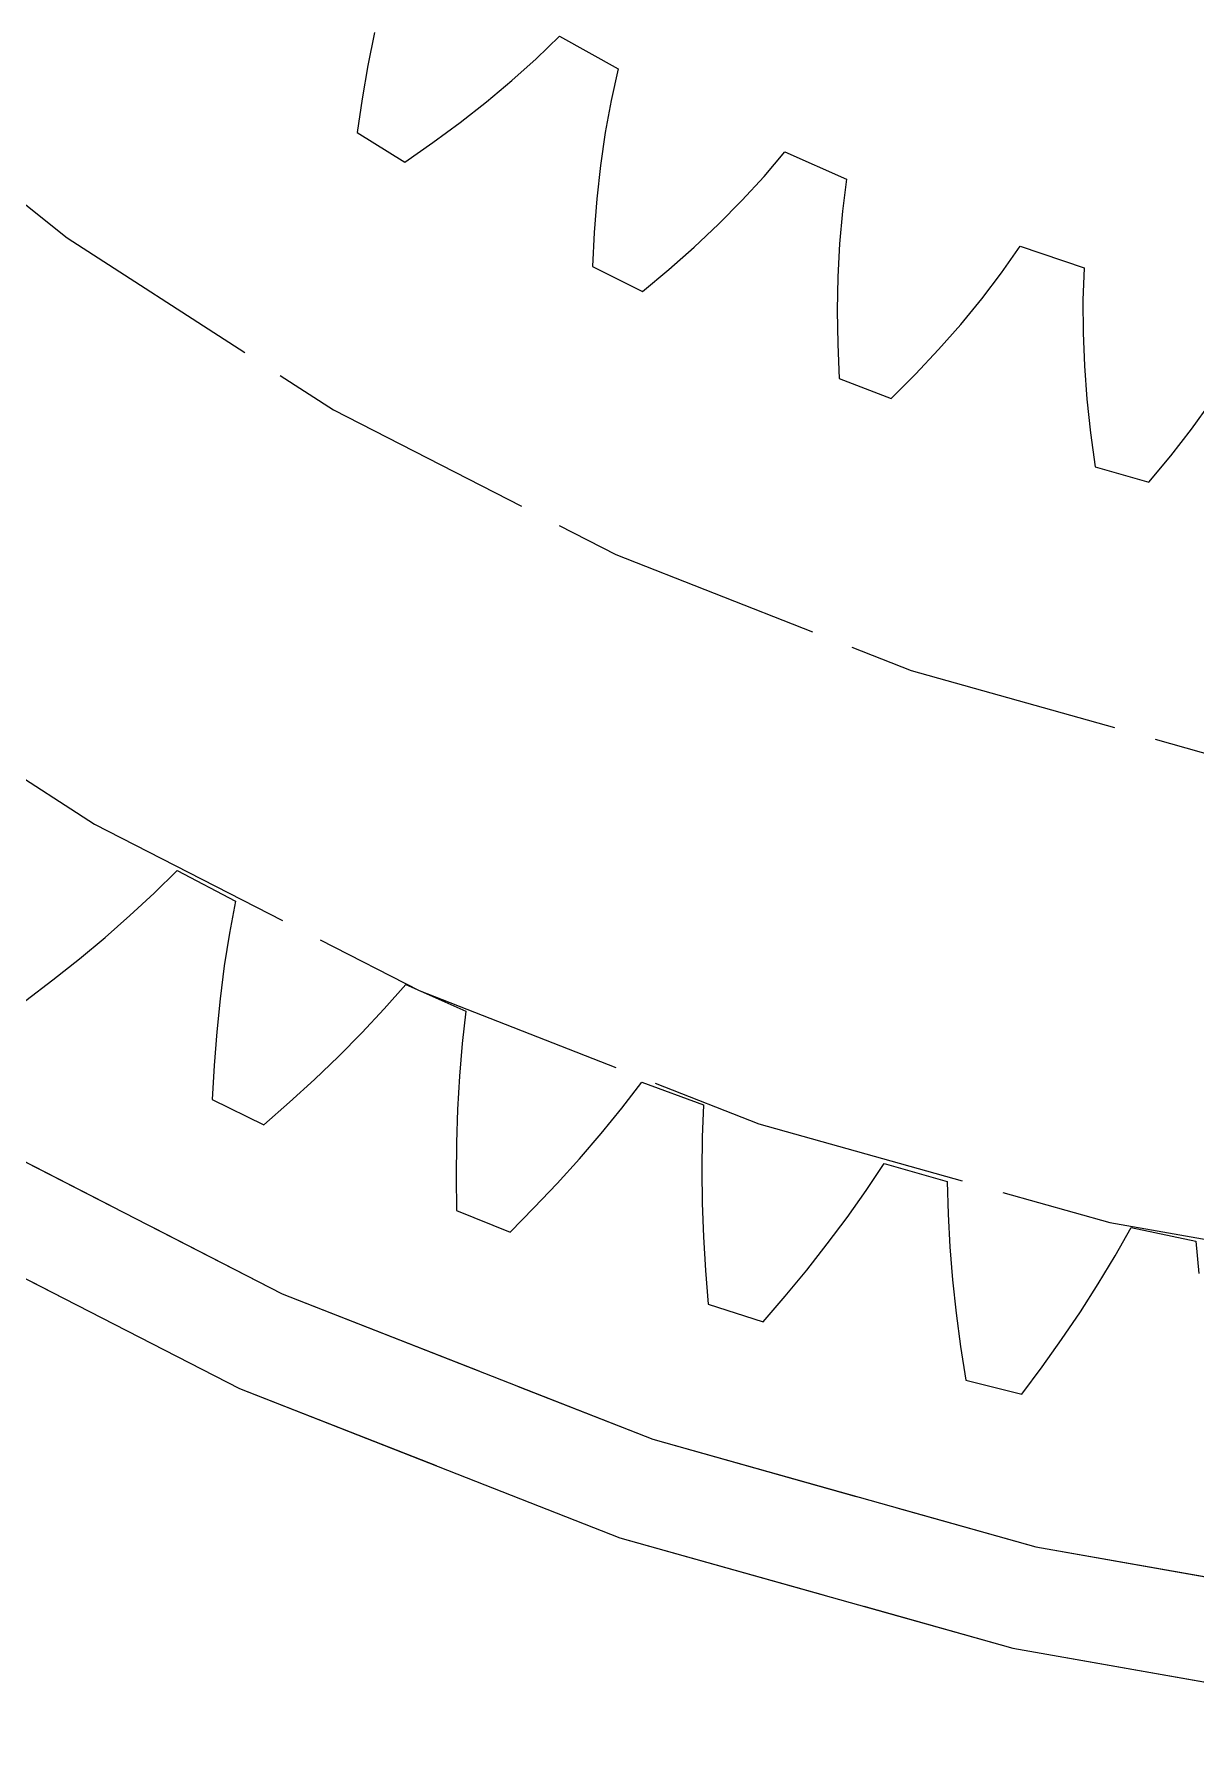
# Model space of a CAD drawing. Header units: millimetres. Extents: x -9 to 221, y -53 to 198.
# Drawn here: x 13.89 to 20.87, y 123.08 to 133.4 of the extents above; entities that cross this region are included whole.
import ezdxf

# ---------------------------------------------------------------- set-up
doc = ezdxf.new("R2010")
doc.units = ezdxf.units.MM
doc.linetypes.add('DASHED', pattern=[1.524, 1.27, -0.254])
doc.layers.add('HIDDEN', color=8, linetype='DASHED')
doc.layers.add('VISIBLE', color=7, linetype='CONTINUOUS')

msp = doc.modelspace()

# ---------------------------------------------------------------- linework, layer by layer
at = {"layer": 'HIDDEN'}
for points in [[(12.40764, 129.83736), (14.25, 128.64744), (16.20168, 127.64687), (18.24329, 126.8456), (20.35454, 126.25159), (22.51444, 125.87074), (24.70152, 125.70684), (26.89406, 125.76152), (29.07026, 126.03423), (31.20849, 126.52227), (33.2875, 127.22078), (35.28663, 128.12282), (37.18602, 129.21943), (38.96678, 130.49971), (40.61121, 131.95093), (42.10298, 133.55867), (43.42725, 135.30696), (44.57087, 137.17841), (45.52248, 139.15443), (46.2726, 141.21539), (46.81379, 143.34078), (47.14068, 145.50951), (47.25, 147.7)], [(12.40764, 129.83736), (14.25, 128.64744), (16.20168, 127.64687), (18.24329, 126.8456), (20.35454, 126.25159), (22.51444, 125.87074), (24.70152, 125.70684), (26.89406, 125.76152), (29.07026, 126.03423), (31.20849, 126.52227), (33.2875, 127.22078), (35.28663, 128.12282), (37.18602, 129.21943), (38.96678, 130.49971), (40.61121, 131.95093), (42.10298, 133.55867), (43.42725, 135.30696), (44.57087, 137.17841), (45.52248, 139.15443), (46.2726, 141.21539), (46.81379, 143.34078), (47.14068, 145.50951), (47.25, 147.7)], [(12.59526, 133.36043), (14.0859, 132.17169), (15.6875, 131.13726), (17.38413, 130.26745), (19.15894, 129.57089), (20.99429, 129.0545), (22.87193, 128.72343), (24.7732, 128.58094), (26.67921, 128.62848), (28.57102, 128.86555), (30.42982, 129.28981), (32.23715, 129.89704), (33.97503, 130.6812), (35.6262, 131.6345), (37.17424, 132.74747), (38.60378, 134.00905), (39.9006, 135.40669), (41.05182, 136.9265), (42.04599, 138.55339), (42.87323, 140.27118), (43.52533, 142.06281), (43.9958, 143.91046), (44.27996, 145.79576), (44.375, 147.7)], [(12.59526, 133.36043), (14.0859, 132.17169), (15.6875, 131.13726), (17.38413, 130.26745), (19.15894, 129.57089), (20.99429, 129.0545), (22.87193, 128.72343), (24.7732, 128.58094), (26.67921, 128.62848), (28.57102, 128.86555), (30.42982, 129.28981), (32.23715, 129.89704), (33.97503, 130.6812), (35.6262, 131.6345), (37.17424, 132.74747), (38.60378, 134.00905), (39.9006, 135.40669), (41.05182, 136.9265), (42.04599, 138.55339), (42.87323, 140.27118), (43.52533, 142.06281), (43.9958, 143.91046), (44.27996, 145.79576), (44.375, 147.7)], [(12.9375, 126.37412), (15.12206, 125.25417), (17.40727, 124.35729), (19.77042, 123.6924), (22.18804, 123.26611), (24.63608, 123.08265), (27.09023, 123.14386), (29.52609, 123.44911), (31.91945, 123.99538), (34.24652, 124.77723), (36.48419, 125.78691), (38.6102, 127.01436), (40.60344, 128.4474), (42.44408, 130.07178), (44.11384, 131.87136), (45.59613, 133.82824), (46.87621, 135.923), (47.94135, 138.13479), (48.78098, 140.44165), (49.38675, 142.82065), (49.75263, 145.24814), (49.875, 147.7)], [(13.25, 126.91539), (15.37911, 125.82386), (17.60632, 124.94974), (19.9095, 124.30173), (22.26575, 123.88626), (24.65166, 123.70746), (27.04352, 123.76711), (29.41756, 124.06461), (31.75017, 124.59702), (34.01818, 125.35903), (36.19906, 126.34308), (38.27111, 127.53938), (40.21376, 128.93604), (42.00768, 130.5192), (43.63507, 132.2731), (45.07973, 134.18032), (46.32732, 136.2219), (47.36543, 138.37756), (48.18375, 140.62588), (48.77414, 142.94449), (49.13074, 145.31037), (49.25, 147.7)], [(13.25, 126.91539), (15.37911, 125.82386), (17.60632, 124.94974), (19.9095, 124.30173), (22.26575, 123.88626), (24.65166, 123.70746), (27.04352, 123.76711), (29.41756, 124.06461), (31.75017, 124.59702), (34.01818, 125.35903), (36.19906, 126.34308), (38.27111, 127.53938), (40.21376, 128.93604), (42.00768, 130.5192), (43.63507, 132.2731), (45.07973, 134.18032), (46.32732, 136.2219), (47.36543, 138.37756), (48.18375, 140.62588), (48.77414, 142.94449), (49.13074, 145.31037), (49.25, 147.7)], [(13.25, 126.91539), (15.37911, 125.82386), (17.60632, 124.94974), (19.9095, 124.30173), (22.26575, 123.88626), (24.65166, 123.70746), (27.04352, 123.76711), (29.41756, 124.06461), (31.75017, 124.59702), (34.01818, 125.35903), (36.19906, 126.34308), (38.27111, 127.53938), (40.21376, 128.93604), (42.00768, 130.5192), (43.63507, 132.2731), (45.07973, 134.18032), (46.32732, 136.2219), (47.36543, 138.37756), (48.18375, 140.62588), (48.77414, 142.94449), (49.13074, 145.31037), (49.25, 147.7)], [(15.93344, 133.40557), (15.89298, 133.20832)], [(15.93344, 133.40557), (15.89298, 133.20832)], [(16.90572, 133.24851), (17.04485, 133.38478)], [(16.90572, 133.24851), (17.04485, 133.38478)], [(17.04485, 133.38478), (17.39841, 133.18785)], [(17.04485, 133.38478), (17.39841, 133.18785)], [(16.75951, 133.11654), (16.90572, 133.24851)], [(16.75951, 133.11654), (16.90572, 133.24851)], [(15.89298, 133.20832), (15.85831, 133.00774)], [(15.89298, 133.20832), (15.85831, 133.00774)], [(17.39841, 133.18785), (17.35579, 132.99782)], [(17.39841, 133.18785), (17.35579, 132.99782)], [(16.6069, 132.98858), (16.75951, 133.11654)], [(16.6069, 132.98858), (16.75951, 133.11654)], [(15.85831, 133.00774), (15.82922, 132.80404)], [(15.85831, 133.00774), (15.82922, 132.80404)], [(16.44836, 132.86445), (16.6069, 132.98858)], [(16.44836, 132.86445), (16.6069, 132.98858)], [(17.35579, 132.99782), (17.32056, 132.80404)], [(17.35579, 132.99782), (17.32056, 132.80404)], [(16.28426, 132.744), (16.44836, 132.86445)], [(16.28426, 132.744), (16.44836, 132.86445)], [(15.82922, 132.80404), (16.11489, 132.62717)], [(15.82922, 132.80404), (16.11489, 132.62717)], [(16.11489, 132.62717), (16.28426, 132.744)], [(16.11489, 132.62717), (16.28426, 132.744)], [(17.32056, 132.80404), (17.2921, 132.60693)], [(17.32056, 132.80404), (17.2921, 132.60693)], [(18.27473, 132.54024), (18.40069, 132.68877)], [(18.27473, 132.54024), (18.40069, 132.68877)], [(18.40069, 132.68877), (18.77092, 132.5253)], [(18.40069, 132.68877), (18.77092, 132.5253)], [(17.2921, 132.60693), (17.27002, 132.40678)], [(17.2921, 132.60693), (17.27002, 132.40678)], [(18.14133, 132.39535), (18.27473, 132.54024)], [(18.14133, 132.39535), (18.27473, 132.54024)], [(18.77092, 132.5253), (18.74601, 132.33215)], [(18.77092, 132.5253), (18.74601, 132.33215)], [(17.27002, 132.40678), (17.25401, 132.20385)], [(17.27002, 132.40678), (17.25401, 132.20385)], [(18.00117, 132.25385), (18.14133, 132.39535)], [(18.00117, 132.25385), (18.14133, 132.39535)], [(18.74601, 132.33215), (18.72881, 132.13595)], [(18.74601, 132.33215), (18.72881, 132.13595)], [(17.85476, 132.11562), (18.00117, 132.25385)], [(17.85476, 132.11562), (18.00117, 132.25385)], [(17.25401, 132.20385), (17.24384, 131.99834)], [(17.25401, 132.20385), (17.24384, 131.99834)], [(17.70247, 131.98055), (17.85476, 132.11562)], [(17.70247, 131.98055), (17.85476, 132.11562)], [(18.72881, 132.13595), (18.71866, 131.93705)], [(18.72881, 132.13595), (18.71866, 131.93705)], [(19.70325, 131.96131), (19.81497, 132.12083)], [(19.70325, 131.96131), (19.81497, 132.12083)], [(19.81497, 132.12083), (20.1987, 131.99222)], [(19.81497, 132.12083), (20.1987, 131.99222)], [(17.24384, 131.99834), (17.5446, 131.84858)], [(17.24384, 131.99834), (17.5446, 131.84858)], [(17.5446, 131.84858), (17.70247, 131.98055)], [(17.5446, 131.84858), (17.70247, 131.98055)], [(18.71866, 131.93705), (18.71514, 131.73572)], [(18.71866, 131.93705), (18.71514, 131.73572)], [(19.58378, 131.80473), (19.70325, 131.96131)], [(19.58378, 131.80473), (19.70325, 131.96131)], [(20.1987, 131.99222), (20.19173, 131.79759)], [(20.1987, 131.99222), (20.19173, 131.79759)], [(19.45728, 131.65091), (19.58378, 131.80473)], [(19.45728, 131.65091), (19.58378, 131.80473)], [(20.19173, 131.79759), (20.1927, 131.60064)], [(20.19173, 131.79759), (20.1927, 131.60064)], [(18.71514, 131.73572), (18.71792, 131.53218)], [(18.71514, 131.73572), (18.71792, 131.53218)], [(19.32425, 131.49975), (19.45728, 131.65091)], [(19.32425, 131.49975), (19.45728, 131.65091)], [(20.1927, 131.60064), (20.20095, 131.40166)], [(20.1927, 131.60064), (20.20095, 131.40166)], [(18.71792, 131.53218), (18.72676, 131.32661)], [(18.71792, 131.53218), (18.72676, 131.32661)], [(19.18508, 131.3512), (19.32425, 131.49975)], [(19.18508, 131.3512), (19.32425, 131.49975)], [(20.20095, 131.40166), (20.21602, 131.20086)], [(20.20095, 131.40166), (20.21602, 131.20086)], [(18.72676, 131.32661), (19.04005, 131.20524)], [(18.72676, 131.32661), (19.04005, 131.20524)], [(19.04005, 131.20524), (19.18508, 131.3512)], [(19.04005, 131.20524), (19.18508, 131.3512)], [(20.21602, 131.20086), (20.23756, 130.99845)], [(20.21602, 131.20086), (20.23756, 130.99845)], [(20.8443, 131.0221), (20.96282, 131.18489)], [(20.8443, 131.0221), (20.96282, 131.18489)], [(20.23756, 130.99845), (20.26533, 130.79457)], [(20.23756, 130.99845), (20.26533, 130.79457)], [(20.71942, 130.86135), (20.8443, 131.0221)], [(20.71942, 130.86135), (20.8443, 131.0221)], [(20.26533, 130.79457), (20.58849, 130.70262)], [(20.26533, 130.79457), (20.58849, 130.70262)], [(20.58849, 130.70262), (20.71942, 130.86135)], [(20.58849, 130.70262), (20.71942, 130.86135)], [(14.60772, 128.23139), (14.74734, 128.36883)], [(14.60772, 128.23139), (14.74734, 128.36883)], [(14.74734, 128.36883), (15.09675, 128.18305)], [(14.74734, 128.36883), (15.09675, 128.18305)], [(14.4629, 128.09696), (14.60772, 128.23139)], [(14.4629, 128.09696), (14.60772, 128.23139)], [(14.31325, 127.96541), (14.4629, 128.09696)], [(14.31325, 127.96541), (14.4629, 128.09696)], [(15.09675, 128.18305), (15.06088, 127.99044)], [(15.09675, 128.18305), (15.06088, 127.99044)], [(15.06088, 127.99044), (15.03041, 127.79521)], [(15.06088, 127.99044), (15.03041, 127.79521)], [(14.15902, 127.83665), (14.31325, 127.96541)], [(14.15902, 127.83665), (14.31325, 127.96541)], [(14.00044, 127.71059), (14.15902, 127.83665)], [(14.00044, 127.71059), (14.15902, 127.83665)], [(15.03041, 127.79521), (15.00504, 127.59758)], [(15.03041, 127.79521), (15.00504, 127.59758)], [(13.8377, 127.58719), (14.00044, 127.71059)], [(13.8377, 127.58719), (14.00044, 127.71059)], [(15.9917, 127.53644), (16.1214, 127.68329)], [(15.9917, 127.53644), (16.1214, 127.68329)], [(16.1214, 127.68329), (16.48291, 127.52233)], [(16.1214, 127.68329), (16.48291, 127.52233)], [(15.00504, 127.59758), (14.98453, 127.39772)], [(15.00504, 127.59758), (14.98453, 127.39772)], [(15.85662, 127.39224), (15.9917, 127.53644)], [(15.85662, 127.39224), (15.9917, 127.53644)], [(16.48291, 127.52233), (16.46057, 127.32769)], [(16.48291, 127.52233), (16.46057, 127.32769)], [(14.98453, 127.39772), (14.9687, 127.19576)], [(14.98453, 127.39772), (14.9687, 127.19576)], [(15.71651, 127.25058), (15.85662, 127.39224)], [(15.71651, 127.25058), (15.85662, 127.39224)], [(16.46057, 127.32769), (16.44379, 127.13082)], [(16.46057, 127.32769), (16.44379, 127.13082)], [(14.9687, 127.19576), (14.95741, 126.99183)], [(14.9687, 127.19576), (14.95741, 126.99183)], [(15.57164, 127.11137), (15.71651, 127.25058)], [(15.57164, 127.11137), (15.71651, 127.25058)], [(15.42224, 126.97456), (15.57164, 127.11137)], [(15.42224, 126.97456), (15.57164, 127.11137)], [(16.44379, 127.13082), (16.43227, 126.9319)], [(16.44379, 127.13082), (16.43227, 126.9319)], [(17.42079, 126.93973), (17.53993, 127.09527)], [(17.42079, 126.93973), (17.53993, 127.09527)], [(17.53993, 127.09527), (17.91179, 126.95992)], [(17.53993, 127.09527), (17.91179, 126.95992)], [(14.95741, 126.99183), (15.26849, 126.84011)], [(14.95741, 126.99183), (15.26849, 126.84011)], [(15.26849, 126.84011), (15.42224, 126.97456)], [(15.26849, 126.84011), (15.42224, 126.97456)], [(17.91179, 126.95992), (17.90308, 126.7642)], [(17.91179, 126.95992), (17.90308, 126.7642)], [(16.43227, 126.9319), (16.42575, 126.73109)], [(16.43227, 126.9319), (16.42575, 126.73109)], [(17.2961, 126.78646), (17.42079, 126.93973)], [(17.2961, 126.78646), (17.42079, 126.93973)], [(17.16621, 126.63537), (17.2961, 126.78646)], [(17.16621, 126.63537), (17.2961, 126.78646)], [(17.90308, 126.7642), (17.90008, 126.56663)], [(17.90308, 126.7642), (17.90008, 126.56663)], [(16.42575, 126.73109), (16.42405, 126.52852)], [(16.42575, 126.73109), (16.42405, 126.52852)], [(17.0314, 126.48639), (17.16621, 126.63537)], [(17.0314, 126.48639), (17.16621, 126.63537)], [(17.90008, 126.56663), (17.90246, 126.3674)], [(17.90008, 126.56663), (17.90246, 126.3674)], [(18.88803, 126.44417), (18.99602, 126.60764)], [(18.88803, 126.44417), (18.99602, 126.60764)], [(18.99602, 126.60764), (19.37642, 126.49856)], [(18.99602, 126.60764), (19.37642, 126.49856)], [(16.42405, 126.52852), (16.42701, 126.3243)], [(16.42405, 126.52852), (16.42701, 126.3243)], [(16.89191, 126.33949), (17.0314, 126.48639)], [(16.89191, 126.33949), (17.0314, 126.48639)], [(18.77433, 126.28257), (18.88803, 126.44417)], [(18.77433, 126.28257), (18.88803, 126.44417)], [(19.37642, 126.49856), (19.38138, 126.3027)], [(19.37642, 126.49856), (19.38138, 126.3027)], [(16.74792, 126.19465), (16.89191, 126.33949)], [(16.74792, 126.19465), (16.89191, 126.33949)], [(17.90246, 126.3674), (17.90996, 126.16662)], [(17.90246, 126.3674), (17.90996, 126.16662)], [(16.42701, 126.3243), (16.74792, 126.19465)], [(16.42701, 126.3243), (16.74792, 126.19465)], [(18.6553, 126.12278), (18.77433, 126.28257)], [(18.6553, 126.12278), (18.77433, 126.28257)], [(19.38138, 126.3027), (19.39217, 126.10541)], [(19.38138, 126.3027), (19.39217, 126.10541)], [(17.90996, 126.16662), (17.9224, 125.96443)], [(17.90996, 126.16662), (17.9224, 125.96443)], [(18.53121, 125.96477), (18.6553, 126.12278)], [(18.53121, 125.96477), (18.6553, 126.12278)], [(20.38626, 126.05216), (20.48259, 126.22276)], [(20.38626, 126.05216), (20.48259, 126.22276)], [(20.48259, 126.22276), (20.86967, 126.14048)], [(20.48259, 126.22276), (20.86967, 126.14048)], [(20.86967, 126.14048), (20.88828, 125.94545)], [(20.86967, 126.14048), (20.88828, 125.94545)], [(19.39217, 126.10541), (19.40844, 125.90682)], [(19.39217, 126.10541), (19.40844, 125.90682)], [(20.28411, 125.88302), (20.38626, 126.05216)], [(20.28411, 125.88302), (20.38626, 126.05216)], [(17.9224, 125.96443), (17.9396, 125.76091)], [(17.9224, 125.96443), (17.9396, 125.76091)], [(18.4023, 125.8085), (18.53121, 125.96477)], [(18.4023, 125.8085), (18.53121, 125.96477)], [(19.40844, 125.90682), (19.42994, 125.70706)], [(19.40844, 125.90682), (19.42994, 125.70706)], [(20.17651, 125.71532), (20.28411, 125.88302)], [(20.17651, 125.71532), (20.28411, 125.88302)], [(17.9396, 125.76091), (18.26877, 125.65396)], [(17.9396, 125.76091), (18.26877, 125.65396)], [(18.26877, 125.65396), (18.4023, 125.8085)], [(18.26877, 125.65396), (18.4023, 125.8085)], [(20.06375, 125.54903), (20.17651, 125.71532)], [(20.06375, 125.54903), (20.17651, 125.71532)], [(19.42994, 125.70706), (19.45644, 125.50623)], [(19.42994, 125.70706), (19.45644, 125.50623)], [(19.45644, 125.50623), (19.4878, 125.30441)], [(19.45644, 125.50623), (19.4878, 125.30441)], [(19.94606, 125.38415), (20.06375, 125.54903)], [(19.94606, 125.38415), (20.06375, 125.54903)], [(19.4878, 125.30441), (19.82363, 125.22067)], [(19.4878, 125.30441), (19.82363, 125.22067)], [(19.82363, 125.22067), (19.94606, 125.38415)], [(19.82363, 125.22067), (19.94606, 125.38415)]]:
    msp.add_lwpolyline(points, dxfattribs=at)
at = {"layer": 'VISIBLE'}
for points in [[(12.9375, 126.37412), (15.12206, 125.25417), (17.40727, 124.35729), (19.77042, 123.6924), (22.18804, 123.26611), (24.63608, 123.08265), (27.09023, 123.14386), (29.52609, 123.44911), (31.91945, 123.99538), (34.24652, 124.77723), (36.48419, 125.78691), (38.6102, 127.01436), (40.60344, 128.4474), (42.44408, 130.07178), (44.11384, 131.87136), (45.59613, 133.82824), (46.87621, 135.923), (47.94135, 138.13479), (48.78098, 140.44165), (49.38675, 142.82065), (49.75263, 145.24814), (49.875, 147.7)], [(13.25, 126.91539), (15.37911, 125.82386), (17.60632, 124.94974), (19.9095, 124.30173), (22.26575, 123.88626), (24.65166, 123.70746), (27.04352, 123.76711), (29.41756, 124.06461), (31.75017, 124.59702), (34.01818, 125.35903), (36.19906, 126.34308), (38.27111, 127.53938), (40.21376, 128.93604), (42.00768, 130.5192), (43.63507, 132.2731), (45.07973, 134.18032), (46.32732, 136.2219), (47.36543, 138.37756), (48.18375, 140.62588), (48.77414, 142.94449), (49.13074, 145.31037), (49.25, 147.7)]]:
    msp.add_lwpolyline(points, dxfattribs=at)

doc.saveas('drawing.dxf')
